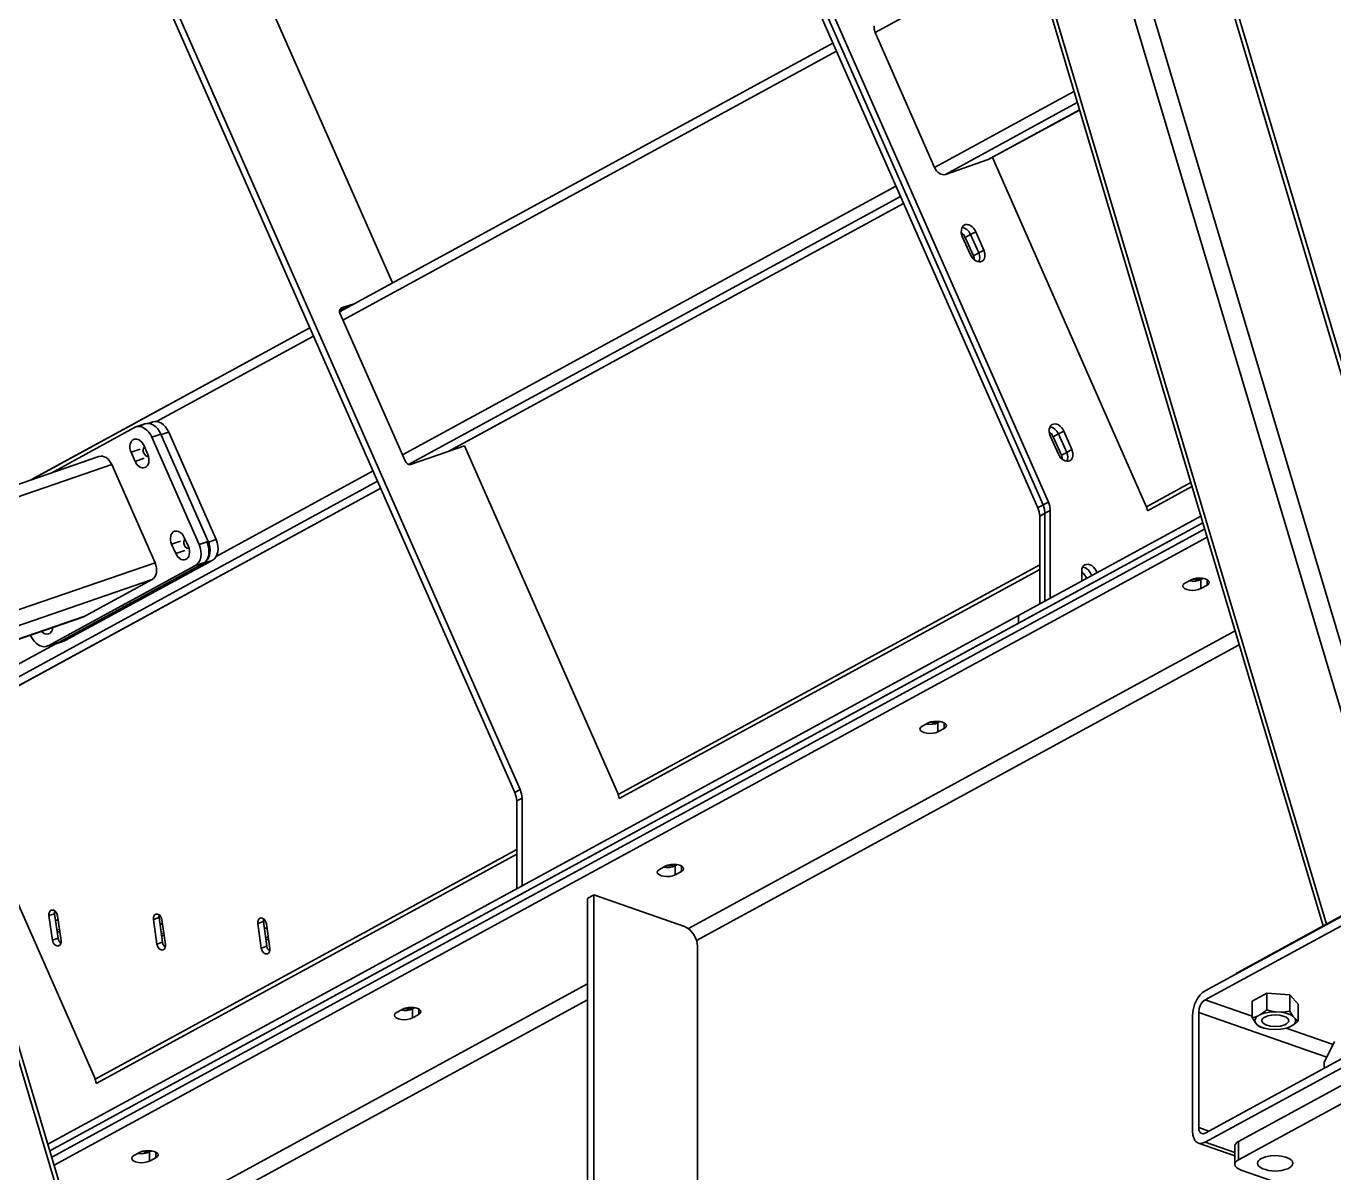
# Model space of a CAD drawing. Header units: millimetres. Extents: x 0 to 594, y 0 to 420.
# Drawn here: x 220.96 to 236.51, y 331.98 to 345.61 of the extents above; entities that cross this region are included whole.
import ezdxf

# ---------------------------------------------------------------- set-up
doc = ezdxf.new("R2010")
doc.units = ezdxf.units.MM

msp = doc.modelspace()

# ---------------------------------------------------------------- linework, layer by layer
at = {"color": 1, "lineweight": 35}
for p, q in [((228.795, 367.614), (238.509, 335.059)), ((228.876, 367.514), (238.566, 335.039)), ((233.053, 339.92), (221.445, 366.235)), ((233.053, 339.92), (221.445, 366.235)), ((233.115, 339.954), (221.507, 366.269)), ((228.219, 366.328), (237.443, 335.418)), ((232.991, 339.886), (221.382, 366.201)), ((228.119, 365.872), (237.22, 335.372)), ((227.263, 365.47), (236.38, 334.914)), ((227.32, 365.437), (236.421, 334.936)), ((226.775, 336.501), (215.142, 362.87)), ((226.837, 336.535), (215.205, 362.904)), ((221.751, 350.651), (225.32, 342.56)), ((231.055, 345.535), (232.91, 346.545)), ((231.043, 345.615), (231.043, 345.576)), ((231.043, 345.576), (231.055, 345.535)), ((224.69, 342.216), (230.554, 345.41)), ((224.69, 342.215), (230.554, 345.41)), ((231.055, 345.535), (231.762, 343.93)), ((224.729, 342.117), (230.597, 345.313)), ((231.762, 343.93), (233.42, 344.834)), ((231.891, 343.849), (233.459, 344.703)), ((232.4, 344.024), (233.486, 344.615)), ((232.409, 344.028), (233.486, 344.614)), ((231.891, 343.849), (232.4, 344.024)), ((232.4, 344.024), (232.409, 344.028)), ((232.409, 344.028), (232.417, 344.033)), ((232.45, 344.05), (234.271, 339.921)), ((231.762, 343.93), (231.773, 343.91)), ((231.773, 343.91), (231.787, 343.891)), ((231.787, 343.891), (231.803, 343.874)), ((231.803, 343.874), (231.82, 343.861)), ((231.82, 343.861), (231.838, 343.852)), ((231.838, 343.852), (231.857, 343.846)), ((231.857, 343.846), (231.874, 343.845)), ((231.874, 343.845), (231.891, 343.849)), ((225.437, 340.513), (231.304, 343.709)), ((225.511, 340.401), (231.358, 343.586)), ((225.982, 340.556), (231.395, 343.504)), ((225.987, 340.557), (231.395, 343.503)), ((232.093, 343.224), (232.085, 343.209)), ((232.119, 343.211), (232.089, 343.219)), ((232.089, 343.219), (232.119, 343.211)), ((232.103, 343.236), (232.093, 343.224)), ((232.115, 343.245), (232.103, 343.236)), ((232.132, 343.252), (232.115, 343.245)), ((232.151, 343.253), (232.132, 343.252)), ((232.17, 343.249), (232.151, 343.253)), ((232.19, 343.24), (232.17, 343.249)), ((232.209, 343.227), (232.19, 343.24)), ((232.226, 343.21), (232.209, 343.227)), ((232.079, 343.163), (232.107, 343.135)), ((232.081, 343.192), (232.08, 343.153)), ((232.08, 343.153), (232.092, 343.112)), ((232.085, 343.209), (232.081, 343.192)), ((232.092, 343.112), (232.189, 342.894)), ((232.107, 343.135), (232.128, 343.1)), ((232.147, 343.193), (232.119, 343.211)), ((232.119, 343.211), (232.147, 343.193)), ((232.128, 343.1), (232.19, 343.134)), ((232.128, 343.1), (232.225, 342.881)), ((232.172, 343.166), (232.147, 343.193)), ((232.147, 343.193), (232.172, 343.166)), ((232.19, 343.134), (232.172, 343.166)), ((232.172, 343.166), (232.19, 343.134)), ((232.19, 343.134), (232.253, 343.168)), ((232.287, 342.915), (232.19, 343.134)), ((232.19, 343.134), (232.287, 342.915)), ((232.241, 343.19), (232.226, 343.21)), ((232.253, 343.168), (232.241, 343.19)), ((232.349, 342.949), (232.253, 343.168)), ((232.225, 342.881), (232.287, 342.915)), ((232.287, 342.915), (232.349, 342.949)), ((232.297, 342.886), (232.287, 342.915)), ((232.287, 342.915), (232.297, 342.886)), ((232.361, 342.908), (232.349, 342.949)), ((232.361, 342.869), (232.361, 342.908)), ((232.189, 342.894), (232.201, 342.871)), ((232.201, 342.871), (232.216, 342.851)), ((232.216, 342.851), (232.233, 342.834)), ((232.225, 342.881), (232.233, 342.856)), ((232.233, 342.856), (232.238, 342.831)), ((232.233, 342.834), (232.252, 342.821)), ((232.252, 342.821), (232.272, 342.812)), ((232.272, 342.812), (232.291, 342.809)), ((232.29, 342.809), (232.298, 342.832)), ((232.298, 342.832), (232.29, 342.809)), ((232.291, 342.809), (232.31, 342.81)), ((232.3, 342.858), (232.297, 342.886)), ((232.297, 342.886), (232.3, 342.858)), ((232.298, 342.832), (232.3, 342.858)), ((232.3, 342.858), (232.298, 342.832)), ((232.31, 342.81), (232.327, 342.816)), ((232.327, 342.816), (232.339, 342.825)), ((232.339, 342.825), (232.349, 342.837)), ((232.349, 342.837), (232.357, 342.852)), ((232.357, 342.852), (232.361, 342.869)), ((224.693, 342.242), (224.811, 342.282)), ((224.874, 342.316), (224.712, 342.261)), ((224.69, 342.232), (224.696, 342.248)), ((224.69, 342.213), (224.69, 342.232)), ((224.696, 342.192), (224.69, 342.213)), ((224.696, 342.248), (224.708, 342.259)), ((224.696, 342.192), (225.468, 340.442)), ((224.712, 342.261), (224.703, 342.256)), ((224.708, 342.259), (224.712, 342.261)), ((221.016, 340.215), (224.338, 342.025)), ((221.021, 340.217), (224.338, 342.024)), ((222.516, 340.912), (224.381, 341.927)), ((222.375, 340.883), (222.268, 340.847)), ((222.36, 340.877), (222.375, 340.883)), ((222.375, 340.883), (222.4, 340.889)), ((222.4, 340.889), (222.427, 340.887)), ((222.469, 340.907), (222.415, 340.889)), ((222.419, 340.888), (222.453, 340.9)), ((222.427, 340.887), (222.454, 340.88)), ((222.453, 340.9), (222.469, 340.907)), ((222.469, 340.907), (222.494, 340.912)), ((222.494, 340.912), (222.521, 340.911)), ((222.521, 340.911), (222.547, 340.903)), ((222.547, 340.903), (222.574, 340.89)), ((222.574, 340.89), (222.599, 340.871)), ((233.178, 340.881), (233.161, 340.875)), ((233.196, 340.882), (233.178, 340.881)), ((233.216, 340.878), (233.196, 340.882)), ((222.253, 340.84), (221.261, 340.299)), ((222.268, 340.847), (222.253, 340.84)), ((222.293, 340.852), (222.268, 340.847)), ((222.284, 340.851), (222.36, 340.877)), ((222.32, 340.851), (222.293, 340.852)), ((222.347, 340.843), (222.32, 340.851)), ((222.373, 340.829), (222.347, 340.843)), ((222.398, 340.81), (222.373, 340.829)), ((222.421, 340.786), (222.398, 340.81)), ((222.441, 340.757), (222.421, 340.786)), ((222.458, 340.725), (222.441, 340.757)), ((222.454, 340.88), (222.48, 340.866)), ((222.565, 340.762), (222.458, 340.725)), ((223.021, 339.449), (222.458, 340.725)), ((222.48, 340.866), (222.505, 340.847)), ((222.505, 340.847), (222.528, 340.823)), ((222.528, 340.823), (222.549, 340.794)), ((222.549, 340.794), (222.565, 340.762)), ((222.565, 340.762), (223.128, 339.486)), ((222.659, 340.786), (222.568, 340.755)), ((222.599, 340.871), (222.622, 340.846)), ((222.622, 340.846), (222.642, 340.818)), ((222.642, 340.818), (222.659, 340.786)), ((222.659, 340.786), (223.222, 339.51)), ((233.125, 340.792), (233.153, 340.764)), ((233.131, 340.839), (233.126, 340.822)), ((233.126, 340.822), (233.126, 340.783)), ((233.126, 340.783), (233.138, 340.742)), ((233.138, 340.854), (233.131, 340.839)), ((233.164, 340.84), (233.135, 340.848)), ((233.135, 340.848), (233.164, 340.84)), ((233.148, 340.866), (233.138, 340.854)), ((233.138, 340.742), (233.235, 340.523)), ((233.161, 340.875), (233.148, 340.866)), ((233.153, 340.764), (233.174, 340.729)), ((233.193, 340.822), (233.164, 340.84)), ((233.164, 340.84), (233.193, 340.822)), ((233.174, 340.729), (233.236, 340.763)), ((233.174, 340.729), (233.27, 340.51)), ((233.217, 340.796), (233.193, 340.822)), ((233.193, 340.822), (233.217, 340.796)), ((233.236, 340.87), (233.216, 340.878)), ((233.236, 340.763), (233.217, 340.796)), ((233.217, 340.796), (233.236, 340.763)), ((233.254, 340.857), (233.236, 340.87)), ((233.236, 340.763), (233.299, 340.797)), ((233.333, 340.544), (233.236, 340.763)), ((233.236, 340.763), (233.333, 340.544)), ((233.272, 340.84), (233.254, 340.857)), ((233.287, 340.82), (233.272, 340.84)), ((233.299, 340.797), (233.287, 340.82)), ((233.395, 340.578), (233.299, 340.797)), ((222.201, 340.642), (222.198, 340.619)), ((222.198, 340.619), (222.199, 340.595)), ((222.199, 340.595), (222.203, 340.57)), ((222.208, 340.662), (222.201, 340.642)), ((222.203, 340.57), (222.212, 340.546)), ((222.218, 340.679), (222.208, 340.662)), ((222.212, 340.546), (222.319, 340.583)), ((222.232, 340.692), (222.218, 340.679)), ((222.248, 340.7), (222.232, 340.692)), ((222.263, 340.703), (222.248, 340.7)), ((222.279, 340.703), (222.263, 340.703)), ((222.295, 340.698), (222.279, 340.703)), ((222.311, 340.69), (222.295, 340.698)), ((222.34, 340.664), (222.311, 340.69)), ((222.362, 340.628), (222.34, 340.664)), ((222.361, 340.595), (222.357, 340.576)), ((222.357, 340.576), (222.357, 340.556)), ((222.37, 340.609), (222.361, 340.595)), ((222.41, 340.518), (222.362, 340.628)), ((225.533, 340.401), (226.175, 340.622)), ((226.175, 340.622), (227.993, 336.501)), ((233.333, 340.544), (233.395, 340.578)), ((233.407, 340.538), (233.395, 340.578)), ((217.949, 339.16), (221.83, 340.495)), ((217.964, 339.164), (221.818, 340.49)), ((221.83, 340.495), (221.818, 340.49)), ((221.851, 340.5), (221.83, 340.495)), ((221.872, 340.499), (221.851, 340.5)), ((221.893, 340.493), (221.872, 340.499)), ((221.915, 340.482), (221.893, 340.493)), ((221.935, 340.466), (221.915, 340.482)), ((221.953, 340.447), (221.935, 340.466)), ((221.969, 340.424), (221.953, 340.447)), ((221.982, 340.399), (221.969, 340.424)), ((222.212, 340.546), (222.26, 340.437)), ((222.26, 340.437), (222.367, 340.474)), ((222.26, 340.437), (222.282, 340.4)), ((222.357, 340.556), (222.363, 340.535)), ((222.363, 340.535), (222.374, 340.517)), ((222.374, 340.517), (222.387, 340.503)), ((222.387, 340.503), (222.403, 340.495)), ((222.403, 340.495), (222.419, 340.493)), ((222.418, 340.494), (222.41, 340.518)), ((222.414, 340.402), (222.421, 340.423)), ((222.423, 340.47), (222.418, 340.494)), ((222.421, 340.423), (222.424, 340.446)), ((222.424, 340.446), (222.423, 340.47)), ((225.481, 340.422), (225.468, 340.442)), ((225.497, 340.407), (225.481, 340.422)), ((233.235, 340.523), (233.246, 340.501)), ((233.246, 340.501), (233.261, 340.481)), ((233.261, 340.481), (233.279, 340.464)), ((233.27, 340.51), (233.333, 340.544)), ((233.27, 340.51), (233.279, 340.485)), ((233.279, 340.485), (233.283, 340.46)), ((233.279, 340.464), (233.298, 340.451)), ((233.298, 340.451), (233.317, 340.442)), ((233.317, 340.442), (233.337, 340.438)), ((233.342, 340.516), (233.333, 340.544)), ((233.333, 340.544), (233.342, 340.516)), ((233.336, 340.438), (233.344, 340.461)), ((233.344, 340.461), (233.336, 340.438)), ((233.337, 340.438), (233.355, 340.439)), ((233.346, 340.488), (233.342, 340.516)), ((233.342, 340.516), (233.346, 340.488)), ((233.344, 340.461), (233.346, 340.488)), ((233.346, 340.488), (233.344, 340.461)), ((233.355, 340.439), (233.372, 340.445)), ((233.372, 340.445), (233.385, 340.454)), ((233.385, 340.454), (233.395, 340.467)), ((233.395, 340.467), (233.402, 340.482)), ((233.402, 340.482), (233.407, 340.499)), ((233.407, 340.499), (233.407, 340.538)), ((218.19, 339.094), (221.982, 340.399)), ((222.497, 339.232), (221.982, 340.399)), ((222.282, 340.4), (222.311, 340.374)), ((222.311, 340.374), (222.327, 340.366)), ((222.327, 340.366), (222.343, 340.362)), ((222.343, 340.362), (222.359, 340.361)), ((222.359, 340.361), (222.374, 340.364)), ((222.374, 340.364), (222.39, 340.372)), ((222.39, 340.372), (222.403, 340.385)), ((222.403, 340.385), (222.414, 340.402)), ((223.224, 339.307), (225.089, 340.323)), ((225.515, 340.4), (225.497, 340.407)), ((225.533, 340.401), (225.515, 340.4)), ((219.747, 337.261), (225.143, 340.2)), ((219.877, 337.23), (225.179, 340.118)), ((219.886, 337.234), (225.179, 340.117)), ((234.807, 340.185), (234.28, 339.898)), ((234.822, 340.137), (234.292, 339.848)), ((233.053, 339.92), (233.115, 339.954)), ((233.115, 339.954), (233.132, 339.904)), ((232.991, 339.886), (233.053, 339.92)), ((233.007, 339.836), (232.991, 339.886)), ((233.013, 339.786), (233.007, 339.836)), ((233.075, 339.82), (233.013, 339.786)), ((233.053, 339.92), (233.07, 339.87)), ((233.07, 339.87), (233.053, 339.92)), ((233.07, 339.87), (233.075, 339.82)), ((233.075, 339.82), (233.07, 339.87)), ((233.138, 339.854), (233.075, 339.82)), ((233.075, 338.776), (233.075, 339.82)), ((233.075, 338.776), (233.075, 339.82)), ((233.132, 339.904), (233.138, 339.854)), ((233.138, 338.81), (233.138, 339.854)), ((234.284, 339.885), (234.271, 339.921)), ((234.292, 339.848), (234.284, 339.885)), ((221.245, 332.242), (234.95, 339.707)), ((232.762, 338.605), (234.927, 339.784)), ((234.95, 339.707), (232.762, 338.515)), ((233.013, 338.742), (233.013, 339.786)), ((221.268, 332.164), (234.973, 339.63)), ((221.268, 332.164), (234.973, 339.63)), ((235.001, 339.537), (221.296, 332.071)), ((222.683, 339.548), (222.68, 339.525)), ((222.68, 339.525), (222.681, 339.5)), ((222.681, 339.5), (222.686, 339.476)), ((222.69, 339.568), (222.683, 339.548)), ((222.701, 339.585), (222.69, 339.568)), ((222.694, 339.452), (222.801, 339.489)), ((222.714, 339.598), (222.701, 339.585)), ((222.73, 339.606), (222.714, 339.598)), ((222.745, 339.609), (222.73, 339.606)), ((222.761, 339.609), (222.745, 339.609)), ((222.777, 339.604), (222.761, 339.609)), ((222.793, 339.596), (222.777, 339.604)), ((222.822, 339.57), (222.793, 339.596)), ((222.844, 339.534), (222.822, 339.57)), ((222.844, 339.501), (222.839, 339.482)), ((222.839, 339.482), (222.84, 339.462)), ((222.893, 339.424), (222.844, 339.534)), ((222.853, 339.515), (222.844, 339.501)), ((223.021, 339.449), (223.128, 339.486)), ((223.128, 339.486), (223.14, 339.452)), ((223.131, 339.478), (223.222, 339.51)), ((223.222, 339.51), (223.235, 339.473)), ((222.686, 339.476), (222.694, 339.452)), ((222.694, 339.452), (222.743, 339.343)), ((222.743, 339.343), (222.85, 339.379)), ((222.743, 339.343), (222.765, 339.306)), ((222.84, 339.462), (222.846, 339.441)), ((222.846, 339.441), (222.856, 339.423)), ((222.856, 339.423), (222.87, 339.409)), ((222.87, 339.409), (222.886, 339.4)), ((222.886, 339.4), (222.901, 339.399)), ((222.901, 339.4), (222.893, 339.424)), ((222.897, 339.308), (222.903, 339.329)), ((222.906, 339.376), (222.901, 339.4)), ((222.903, 339.329), (222.907, 339.352)), ((222.907, 339.352), (222.906, 339.376)), ((223.034, 339.412), (223.021, 339.449)), ((223.042, 339.374), (223.034, 339.412)), ((223.041, 339.3), (223.045, 339.336)), ((223.045, 339.336), (223.042, 339.374)), ((223.128, 339.436), (223.115, 339.473)), ((223.136, 339.398), (223.128, 339.436)), ((223.135, 339.324), (223.138, 339.36)), ((223.138, 339.36), (223.136, 339.398)), ((223.14, 339.452), (223.148, 339.418)), ((223.15, 339.35), (223.144, 339.319)), ((223.148, 339.418), (223.152, 339.383)), ((223.152, 339.383), (223.15, 339.35)), ((223.233, 339.328), (223.219, 339.299)), ((223.242, 339.361), (223.233, 339.328)), ((223.235, 339.473), (223.243, 339.435)), ((223.246, 339.397), (223.242, 339.361)), ((223.243, 339.435), (223.246, 339.397)), ((222.497, 339.232), (219.424, 338.174)), ((221.227, 338.246), (222.977, 339.199)), ((221.321, 338.27), (223.07, 339.222)), ((223.177, 339.259), (221.428, 338.306)), ((222.508, 339.202), (222.497, 339.232)), ((222.514, 339.172), (222.508, 339.202)), ((222.516, 339.141), (222.514, 339.172)), ((222.765, 339.306), (222.794, 339.28)), ((222.794, 339.28), (222.809, 339.272)), ((222.809, 339.272), (222.826, 339.268)), ((222.826, 339.268), (222.842, 339.267)), ((222.842, 339.267), (222.857, 339.27)), ((222.857, 339.27), (222.873, 339.278)), ((222.873, 339.278), (222.886, 339.291)), ((222.886, 339.291), (222.897, 339.308)), ((223.084, 339.236), (222.977, 339.199)), ((222.977, 339.199), (222.999, 339.215)), ((222.999, 339.215), (223.018, 339.239)), ((223.018, 339.239), (223.032, 339.267)), ((223.032, 339.267), (223.041, 339.3)), ((223.177, 339.259), (223.07, 339.222)), ((223.07, 339.222), (223.093, 339.239)), ((223.093, 339.239), (223.112, 339.262)), ((223.119, 339.266), (223.101, 339.247)), ((223.112, 339.262), (223.126, 339.291)), ((223.134, 339.29), (223.119, 339.266)), ((223.126, 339.291), (223.135, 339.324)), ((223.144, 339.319), (223.134, 339.29)), ((223.2, 339.276), (223.177, 339.259)), ((223.219, 339.299), (223.2, 339.276)), ((228.002, 336.478), (233.013, 339.208)), ((233.522, 339.179), (233.515, 339.158)), ((233.534, 339.195), (233.522, 339.179)), ((233.556, 339.171), (233.523, 339.18)), ((233.523, 339.18), (233.556, 339.171)), ((233.549, 339.207), (233.534, 339.195)), ((233.567, 339.213), (233.549, 339.207)), ((233.588, 339.214), (233.567, 339.213)), ((233.609, 339.209), (233.588, 339.214)), ((233.631, 339.198), (233.609, 339.209)), ((233.651, 339.181), (233.631, 339.198)), ((233.668, 339.161), (233.651, 339.181)), ((219.521, 338.02), (222.462, 339.031)), ((221.662, 338.596), (222.462, 339.031)), ((222.462, 339.031), (222.48, 339.045)), ((222.48, 339.045), (222.495, 339.063)), ((222.495, 339.063), (222.506, 339.086)), ((222.506, 339.086), (222.513, 339.112)), ((222.513, 339.112), (222.516, 339.141)), ((228.013, 336.428), (233.013, 339.151)), ((233.515, 339.158), (233.513, 339.134)), ((233.513, 339.134), (233.513, 339.014)), ((233.513, 339.125), (233.53, 339.109)), ((233.53, 339.109), (233.546, 339.089)), ((233.546, 339.089), (233.559, 339.067)), ((233.587, 339.148), (233.556, 339.171)), ((233.556, 339.171), (233.587, 339.148)), ((233.559, 339.067), (233.568, 339.044)), ((233.613, 339.116), (233.587, 339.148)), ((233.587, 339.148), (233.613, 339.116)), ((233.631, 339.078), (233.613, 339.116)), ((233.613, 339.116), (233.631, 339.078)), ((233.683, 339.138), (233.668, 339.161)), ((233.693, 339.112), (233.683, 339.138)), ((234.814, 339.03), (234.739, 338.989)), ((234.825, 339.012), (234.788, 339.016)), ((234.841, 339.041), (234.814, 339.03)), ((234.827, 339.036), (234.859, 339.033)), ((234.874, 339.048), (234.841, 339.041)), ((234.859, 339.033), (234.892, 339.034)), ((234.898, 339.021), (234.863, 339.014)), ((234.911, 339.05), (234.874, 339.048)), ((234.892, 339.034), (234.923, 339.038)), ((234.926, 339.032), (234.898, 339.021)), ((234.947, 339.047), (234.911, 339.05)), ((234.923, 339.038), (234.95, 339.046)), ((234.952, 339.046), (234.926, 339.032)), ((234.926, 338.924), (234.926, 339.032)), ((234.98, 339.039), (234.947, 339.047)), ((235.005, 339.028), (234.98, 339.039)), ((235.001, 338.965), (235.001, 339.03)), ((235.022, 339.013), (235.005, 339.028)), ((234.719, 338.974), (234.712, 338.957)), ((234.712, 338.957), (234.718, 338.941)), ((234.718, 338.941), (234.735, 338.926)), ((234.739, 338.989), (234.719, 338.974)), ((234.735, 338.926), (234.76, 338.915)), ((234.76, 338.915), (234.793, 338.907)), ((234.793, 338.907), (234.829, 338.904)), ((234.863, 339.014), (234.825, 339.012)), ((234.829, 338.904), (234.866, 338.906)), ((234.866, 338.906), (234.899, 338.913)), ((234.899, 338.913), (234.926, 338.924)), ((234.926, 338.924), (235.001, 338.965)), ((235.001, 338.965), (235.021, 338.98)), ((235.021, 338.98), (235.027, 338.997)), ((235.027, 338.997), (235.022, 339.013)), ((219.564, 337.874), (221.662, 338.596)), ((219.565, 337.873), (221.65, 338.59)), ((232.762, 338.605), (221.222, 332.319)), ((221.637, 338.587), (221.65, 338.59)), ((221.65, 338.59), (221.662, 338.596)), ((232.762, 338.515), (232.762, 338.605)), ((232.762, 338.515), (232.762, 338.605)), ((221.145, 338.417), (221.165, 338.398)), ((221.165, 338.398), (221.188, 338.386)), ((221.232, 338.385), (221.252, 338.396)), ((221.245, 332.242), (232.762, 338.515)), ((221.252, 338.396), (221.267, 338.414)), ((221.267, 338.414), (221.277, 338.437)), ((221.277, 338.437), (221.282, 338.464)), ((228.837, 334.882), (235.334, 338.421)), ((219.708, 337.392), (221.308, 338.264)), ((221.017, 338.373), (221.022, 338.36)), ((221.022, 338.36), (221.039, 338.328)), ((221.039, 338.328), (221.059, 338.3)), ((221.059, 338.3), (221.082, 338.276)), ((221.082, 338.276), (221.107, 338.256)), ((221.107, 338.256), (221.133, 338.243)), ((221.133, 338.243), (221.16, 338.235)), ((221.187, 338.234), (221.212, 338.239)), ((221.188, 338.386), (221.211, 338.382)), ((221.211, 338.382), (221.232, 338.385)), ((221.319, 338.276), (221.212, 338.239)), ((221.212, 338.239), (221.227, 338.246)), ((221.227, 338.246), (221.335, 338.283)), ((221.266, 338.258), (221.286, 338.258)), ((221.286, 338.258), (221.306, 338.263)), ((221.413, 338.3), (221.306, 338.263)), ((221.306, 338.263), (221.321, 338.27)), ((221.321, 338.27), (221.428, 338.306)), ((221.413, 338.3), (221.397, 338.296)), ((221.428, 338.306), (221.413, 338.3)), ((228.934, 334.743), (235.383, 338.256)), ((219.424, 338.174), (222.892, 326.552)), ((221.16, 338.235), (221.187, 338.234)), ((219.504, 338.075), (222.948, 326.532)), ((231.69, 337.329), (231.615, 337.288)), ((231.702, 337.311), (231.664, 337.315)), ((231.717, 337.34), (231.69, 337.329)), ((231.74, 337.313), (231.702, 337.311)), ((231.703, 337.335), (231.736, 337.332)), ((231.751, 337.346), (231.717, 337.34)), ((231.736, 337.332), (231.768, 337.332)), ((231.774, 337.319), (231.74, 337.313)), ((231.787, 337.348), (231.751, 337.346)), ((231.768, 337.332), (231.8, 337.337)), ((231.803, 337.331), (231.774, 337.319)), ((231.824, 337.345), (231.787, 337.348)), ((231.8, 337.337), (231.827, 337.345)), ((231.828, 337.345), (231.803, 337.331)), ((231.803, 337.223), (231.803, 337.331)), ((231.856, 337.338), (231.824, 337.345)), ((231.882, 337.326), (231.856, 337.338)), ((231.878, 337.263), (231.878, 337.329)), ((231.898, 337.312), (231.882, 337.326)), ((231.904, 337.296), (231.898, 337.312)), ((219.946, 337.267), (221.777, 333.115)), ((231.596, 337.273), (231.589, 337.255)), ((231.589, 337.255), (231.595, 337.239)), ((231.595, 337.239), (231.611, 337.225)), ((231.615, 337.288), (231.596, 337.273)), ((231.611, 337.225), (231.637, 337.213)), ((231.637, 337.213), (231.669, 337.206)), ((231.669, 337.206), (231.706, 337.203)), ((231.706, 337.203), (231.742, 337.205)), ((231.742, 337.205), (231.776, 337.212)), ((231.776, 337.212), (231.803, 337.223)), ((231.803, 337.223), (231.878, 337.263)), ((231.878, 337.263), (231.897, 337.279)), ((231.897, 337.279), (231.904, 337.296)), ((226.775, 336.501), (226.837, 336.535)), ((226.837, 336.535), (226.854, 336.484)), ((226.791, 336.45), (226.775, 336.501)), ((226.797, 336.4), (226.791, 336.45)), ((226.86, 336.434), (226.797, 336.4)), ((226.797, 335.356), (226.797, 336.4)), ((226.854, 336.484), (226.86, 336.434)), ((226.86, 335.39), (226.86, 336.434)), ((228.006, 336.465), (227.993, 336.501)), ((228.013, 336.428), (228.006, 336.465)), ((221.786, 333.093), (226.797, 335.822)), ((221.798, 333.043), (226.797, 335.766)), ((228.567, 335.627), (228.492, 335.587)), ((228.578, 335.61), (228.541, 335.613)), ((228.594, 335.638), (228.567, 335.627)), ((228.616, 335.611), (228.578, 335.61)), ((228.58, 335.633), (228.612, 335.63)), ((228.627, 335.645), (228.594, 335.638)), ((228.612, 335.63), (228.645, 335.631)), ((228.651, 335.618), (228.616, 335.611)), ((228.664, 335.647), (228.627, 335.645)), ((228.645, 335.631), (228.676, 335.635)), ((228.679, 335.629), (228.651, 335.618)), ((228.7, 335.644), (228.664, 335.647)), ((228.676, 335.635), (228.704, 335.644)), ((228.705, 335.643), (228.679, 335.629)), ((228.679, 335.521), (228.679, 335.629)), ((228.733, 335.636), (228.7, 335.644)), ((228.758, 335.625), (228.733, 335.636)), ((228.754, 335.562), (228.754, 335.627)), ((228.775, 335.611), (228.758, 335.625)), ((228.78, 335.595), (228.775, 335.611)), ((228.472, 335.571), (228.466, 335.554)), ((228.466, 335.554), (228.471, 335.538)), ((228.471, 335.538), (228.488, 335.524)), ((228.492, 335.587), (228.472, 335.571)), ((228.488, 335.524), (228.513, 335.512)), ((228.513, 335.512), (228.546, 335.505)), ((228.546, 335.505), (228.582, 335.502)), ((228.582, 335.502), (228.619, 335.504)), ((228.619, 335.504), (228.652, 335.51)), ((228.652, 335.51), (228.679, 335.521)), ((228.679, 335.521), (228.754, 335.562)), ((228.754, 335.562), (228.774, 335.577)), ((228.774, 335.577), (228.78, 335.595)), ((234.978, 334.143), (237.177, 335.341)), ((235.374, 334.366), (237.248, 335.387)), ((227.636, 335.242), (227.711, 335.283)), ((227.636, 327.622), (227.636, 335.242)), ((227.711, 335.283), (227.711, 327.663)), ((227.711, 335.283), (228.789, 334.907)), ((237.177, 335.233), (234.978, 334.035)), ((221.236, 335.058), (221.241, 335.078)), ((221.303, 335.06), (221.236, 335.037)), ((221.236, 335.037), (221.236, 335.058)), ((221.277, 334.745), (221.236, 335.037)), ((221.241, 335.078), (221.251, 335.092)), ((221.251, 335.092), (221.264, 335.101)), ((221.264, 335.101), (221.276, 335.103)), ((221.276, 335.103), (221.288, 335.101)), ((221.288, 335.101), (221.311, 335.088)), ((221.305, 335.092), (221.302, 335.077)), ((221.302, 335.077), (221.303, 335.06)), ((221.303, 335.06), (221.344, 334.768)), ((221.311, 335.088), (221.329, 335.063)), ((221.314, 334.982), (221.346, 334.981)), ((221.329, 335.063), (221.338, 335.033)), ((221.338, 335.033), (221.38, 334.741)), ((222.477, 335.011), (222.482, 335.031)), ((222.544, 335.013), (222.477, 334.99)), ((222.477, 334.99), (222.477, 335.011)), ((222.519, 334.698), (222.477, 334.99)), ((222.482, 335.031), (222.492, 335.045)), ((222.492, 335.045), (222.506, 335.054)), ((222.506, 335.054), (222.517, 335.056)), ((222.517, 335.056), (222.529, 335.054)), ((222.529, 335.054), (222.552, 335.041)), ((222.546, 335.045), (222.543, 335.03)), ((222.543, 335.03), (222.544, 335.013)), ((222.544, 335.013), (222.585, 334.721)), ((222.552, 335.041), (222.57, 335.016)), ((222.57, 335.016), (222.579, 334.986)), ((222.579, 334.986), (222.621, 334.694)), ((223.718, 334.964), (223.723, 334.984)), ((223.723, 334.984), (223.733, 334.998)), ((223.733, 334.998), (223.747, 335.007)), ((223.747, 335.007), (223.758, 335.009)), ((223.758, 335.009), (223.77, 335.007)), ((223.77, 335.007), (223.793, 334.994)), ((223.787, 334.998), (223.785, 334.983)), ((223.785, 334.983), (223.785, 334.966)), ((223.793, 334.994), (223.811, 334.969)), ((221.33, 334.871), (221.361, 334.87)), ((221.365, 334.844), (221.333, 334.846)), ((222.555, 334.935), (222.587, 334.934)), ((222.571, 334.824), (222.602, 334.823)), ((223.785, 334.966), (223.718, 334.943)), ((223.718, 334.943), (223.718, 334.964)), ((223.76, 334.651), (223.718, 334.943)), ((223.785, 334.966), (223.827, 334.674)), ((223.796, 334.888), (223.828, 334.887)), ((223.811, 334.969), (223.821, 334.939)), ((223.821, 334.939), (223.862, 334.647)), ((228.819, 334.893), (228.789, 334.907)), ((228.848, 334.873), (228.819, 334.893)), ((228.875, 334.846), (228.848, 334.873)), ((228.899, 334.816), (228.875, 334.846)), ((221.344, 334.768), (221.277, 334.745)), ((221.287, 334.714), (221.277, 334.745)), ((221.305, 334.69), (221.287, 334.714)), ((221.328, 334.676), (221.305, 334.69)), ((221.34, 334.675), (221.328, 334.676)), ((221.351, 334.677), (221.34, 334.675)), ((221.344, 334.768), (221.349, 334.75)), ((221.349, 334.75), (221.356, 334.734)), ((221.365, 334.685), (221.351, 334.677)), ((221.356, 334.734), (221.366, 334.719)), ((221.375, 334.7), (221.365, 334.685)), ((221.366, 334.719), (221.378, 334.708)), ((221.38, 334.719), (221.375, 334.7)), ((221.38, 334.741), (221.38, 334.719)), ((222.585, 334.721), (222.519, 334.698)), ((222.528, 334.667), (222.519, 334.698)), ((222.546, 334.643), (222.528, 334.667)), ((222.606, 334.797), (222.574, 334.799)), ((222.585, 334.721), (222.59, 334.703)), ((222.59, 334.703), (222.597, 334.687)), ((222.597, 334.687), (222.607, 334.672)), ((222.607, 334.672), (222.619, 334.661)), ((222.621, 334.672), (222.616, 334.653)), ((222.621, 334.694), (222.621, 334.672)), ((223.827, 334.674), (223.76, 334.651)), ((223.812, 334.777), (223.844, 334.776)), ((223.847, 334.751), (223.816, 334.752)), ((223.827, 334.674), (223.831, 334.656)), ((228.918, 334.782), (228.899, 334.816)), ((228.933, 334.746), (228.918, 334.782)), ((228.942, 334.709), (228.933, 334.746)), ((228.945, 334.673), (228.942, 334.709)), ((228.945, 328.335), (228.945, 334.673)), ((222.569, 334.629), (222.546, 334.643)), ((222.581, 334.628), (222.569, 334.629)), ((222.592, 334.63), (222.581, 334.628)), ((222.606, 334.638), (222.592, 334.63)), ((222.616, 334.653), (222.606, 334.638)), ((223.769, 334.62), (223.76, 334.651)), ((223.787, 334.596), (223.769, 334.62)), ((223.81, 334.582), (223.787, 334.596)), ((223.822, 334.581), (223.81, 334.582)), ((223.834, 334.583), (223.822, 334.581)), ((223.831, 334.656), (223.838, 334.64)), ((223.847, 334.591), (223.834, 334.583)), ((223.838, 334.64), (223.848, 334.625)), ((223.857, 334.606), (223.847, 334.591)), ((223.848, 334.625), (223.86, 334.614)), ((223.862, 334.625), (223.857, 334.606)), ((223.862, 334.647), (223.862, 334.625)), ((235.344, 334.342), (235.357, 334.355)), ((235.357, 334.355), (235.374, 334.366)), ((235.374, 334.366), (235.374, 334.359)), ((221.629, 330.955), (227.636, 334.227)), ((234.872, 334.022), (234.894, 334.061)), ((234.894, 334.061), (234.92, 334.095)), ((234.92, 334.095), (234.948, 334.123)), ((234.948, 334.123), (234.978, 334.143)), ((235.538, 334.019), (235.711, 334.114)), ((235.711, 334.114), (235.985, 334.095)), ((235.711, 333.918), (235.711, 334.114)), ((235.985, 334.095), (236.086, 333.983)), ((235.985, 333.9), (235.985, 334.095)), ((221.678, 330.79), (227.636, 334.036)), ((225.443, 333.926), (225.368, 333.885)), ((225.455, 333.908), (225.418, 333.912)), ((225.47, 333.937), (225.443, 333.926)), ((225.493, 333.91), (225.455, 333.908)), ((225.456, 333.932), (225.489, 333.929)), ((225.504, 333.944), (225.47, 333.937)), ((225.489, 333.929), (225.522, 333.93)), ((225.528, 333.917), (225.493, 333.91)), ((225.54, 333.946), (225.504, 333.944)), ((225.522, 333.93), (225.553, 333.934)), ((225.556, 333.928), (225.528, 333.917)), ((225.577, 333.943), (225.54, 333.946)), ((225.553, 333.934), (225.58, 333.942)), ((225.582, 333.942), (225.556, 333.928)), ((225.556, 333.82), (225.556, 333.928)), ((225.609, 333.935), (225.577, 333.943)), ((225.635, 333.924), (225.609, 333.935)), ((225.631, 333.861), (225.631, 333.926)), ((225.651, 333.909), (225.635, 333.924)), ((225.65, 333.876), (225.657, 333.893)), ((225.657, 333.893), (225.651, 333.909)), ((234.828, 333.845), (234.831, 333.889)), ((234.831, 333.889), (234.839, 333.934)), ((234.839, 333.934), (234.853, 333.979)), ((234.853, 333.979), (234.872, 334.022)), ((234.908, 333.931), (234.903, 333.886)), ((234.903, 333.886), (234.903, 332.518)), ((234.903, 333.886), (236.425, 333.356)), ((234.925, 333.975), (234.908, 333.931)), ((234.949, 334.011), (234.925, 333.975)), ((234.963, 334.025), (234.949, 334.011)), ((234.978, 334.035), (234.963, 334.025)), ((234.978, 334.035), (235.538, 333.84)), ((235.538, 333.824), (235.538, 334.019)), ((235.677, 333.888), (235.646, 333.865)), ((235.711, 333.918), (235.677, 333.888)), ((235.682, 333.877), (235.723, 333.886)), ((235.764, 333.903), (235.711, 333.918)), ((235.723, 333.886), (235.768, 333.892)), ((235.814, 333.893), (235.764, 333.903)), ((235.768, 333.892), (235.814, 333.893)), ((235.882, 333.889), (235.814, 333.893)), ((235.932, 333.892), (235.882, 333.889)), ((235.882, 333.889), (235.925, 333.881)), ((235.985, 333.9), (235.932, 333.892)), ((236.023, 333.84), (235.985, 333.9)), ((236.086, 333.788), (236.086, 333.983)), ((225.349, 333.87), (225.342, 333.853)), ((225.342, 333.853), (225.348, 333.837)), ((225.348, 333.837), (225.364, 333.822)), ((225.368, 333.885), (225.349, 333.87)), ((225.364, 333.822), (225.39, 333.811)), ((225.39, 333.811), (225.422, 333.803)), ((225.422, 333.803), (225.459, 333.8)), ((225.459, 333.8), (225.495, 333.802)), ((225.495, 333.802), (225.529, 333.809)), ((225.529, 333.809), (225.556, 333.82)), ((225.556, 333.82), (225.631, 333.861)), ((225.631, 333.861), (225.65, 333.876)), ((234.828, 332.477), (234.828, 333.845)), ((235.571, 333.831), (235.538, 333.824)), ((235.538, 333.824), (235.576, 333.764)), ((235.569, 333.784), (235.572, 333.804)), ((235.576, 333.764), (235.569, 333.784)), ((235.603, 333.841), (235.571, 333.831)), ((235.572, 333.804), (235.583, 333.823)), ((235.576, 333.764), (235.601, 333.736)), ((235.583, 333.823), (235.603, 333.841)), ((235.601, 333.736), (235.619, 333.722)), ((235.635, 333.715), (235.601, 333.736)), ((235.646, 333.865), (235.603, 333.841)), ((235.646, 333.865), (235.682, 333.877)), ((235.652, 333.788), (235.654, 333.799)), ((235.655, 333.774), (235.652, 333.788)), ((235.654, 333.799), (235.661, 333.811)), ((235.664, 333.761), (235.655, 333.774)), ((235.661, 333.811), (235.672, 333.822)), ((235.679, 333.749), (235.664, 333.761)), ((235.672, 333.822), (235.687, 333.831)), ((235.699, 333.738), (235.679, 333.749)), ((235.687, 333.831), (235.723, 333.846)), ((235.75, 333.723), (235.699, 333.738)), ((235.723, 333.846), (235.768, 333.855)), ((235.768, 333.855), (235.816, 333.857)), ((235.816, 333.857), (235.865, 333.854)), ((235.865, 333.854), (235.908, 333.843)), ((235.925, 333.738), (235.873, 333.723)), ((235.908, 333.843), (235.942, 333.828)), ((235.925, 333.881), (235.963, 333.87)), ((235.945, 333.749), (235.925, 333.738)), ((235.942, 333.828), (235.964, 333.809)), ((235.959, 333.761), (235.945, 333.749)), ((235.969, 333.774), (235.959, 333.761)), ((235.963, 333.87), (235.996, 333.856)), ((235.964, 333.809), (235.97, 333.798)), ((235.972, 333.788), (235.969, 333.774)), ((235.97, 333.798), (235.972, 333.788)), ((235.977, 333.711), (236.021, 333.734)), ((235.996, 333.856), (236.023, 333.84)), ((236.021, 333.734), (236.052, 333.758)), ((236.04, 333.752), (236.021, 333.734)), ((236.048, 333.812), (236.023, 333.84)), ((236.051, 333.772), (236.04, 333.752)), ((236.048, 333.812), (236.054, 333.792)), ((236.066, 333.798), (236.048, 333.812)), ((236.054, 333.792), (236.051, 333.772)), ((236.052, 333.758), (236.086, 333.788)), ((236.086, 333.788), (236.066, 333.798)), ((234.978, 332.451), (237.177, 333.649)), ((235.619, 333.722), (235.639, 333.711)), ((235.68, 333.699), (235.635, 333.715)), ((235.639, 333.711), (235.668, 333.702)), ((235.668, 333.702), (235.675, 333.701)), ((235.68, 333.699), (235.668, 333.702)), ((235.741, 333.687), (235.68, 333.699)), ((235.741, 333.687), (235.81, 333.682)), ((235.812, 333.718), (235.75, 333.723)), ((235.88, 333.686), (235.81, 333.682)), ((235.873, 333.723), (235.812, 333.718)), ((235.944, 333.699), (235.88, 333.686)), ((235.942, 333.699), (236.5, 333.504)), ((235.977, 333.711), (235.944, 333.699)), ((235.944, 333.699), (235.949, 333.701)), ((235.947, 333.7), (235.949, 333.701)), ((235.949, 333.701), (235.977, 333.711)), ((237.177, 333.541), (234.978, 332.343)), ((236.518, 333.54), (236.393, 333.291)), ((235.374, 332.35), (237.248, 333.371)), ((236.393, 333.291), (236.393, 333.222)), ((221.79, 333.079), (221.777, 333.115)), ((235.374, 332.134), (237.248, 333.155)), ((221.798, 333.043), (221.79, 333.079)), ((234.903, 332.518), (234.905, 332.492)), ((234.903, 332.518), (235.024, 332.476)), ((234.905, 332.492), (234.912, 332.471)), ((234.833, 332.426), (234.828, 332.477)), ((234.847, 332.383), (234.833, 332.426)), ((234.857, 332.365), (234.847, 332.383)), ((234.869, 332.351), (234.857, 332.365)), ((234.883, 332.34), (234.869, 332.351)), ((234.899, 332.332), (234.883, 332.34)), ((234.917, 332.328), (234.899, 332.332)), ((234.899, 332.332), (235.331, 332.182)), ((234.912, 332.471), (234.923, 332.455)), ((234.923, 332.455), (234.938, 332.446)), ((234.957, 332.334), (234.937, 332.329)), ((234.938, 332.446), (234.957, 332.444)), ((234.957, 332.444), (234.978, 332.451)), ((234.978, 332.343), (234.957, 332.334)), ((234.978, 332.343), (235.331, 332.22)), ((235.342, 332.324), (235.356, 332.338)), ((235.356, 332.338), (235.374, 332.35)), ((235.374, 332.35), (235.374, 332.134)), ((222.245, 332.184), (222.225, 332.168)), ((222.32, 332.225), (222.245, 332.184)), ((222.331, 332.207), (222.294, 332.211)), ((222.347, 332.236), (222.32, 332.225)), ((222.369, 332.209), (222.331, 332.207)), ((222.333, 332.231), (222.365, 332.228)), ((222.38, 332.242), (222.347, 332.236)), ((222.365, 332.228), (222.398, 332.228)), ((222.404, 332.215), (222.369, 332.209)), ((222.417, 332.244), (222.38, 332.242)), ((222.398, 332.228), (222.429, 332.233)), ((222.432, 332.227), (222.404, 332.215)), ((222.453, 332.241), (222.417, 332.244)), ((222.429, 332.233), (222.457, 332.241)), ((222.458, 332.241), (222.432, 332.227)), ((222.432, 332.119), (222.432, 332.227)), ((222.486, 332.234), (222.453, 332.241)), ((222.511, 332.222), (222.486, 332.234)), ((222.507, 332.159), (222.507, 332.225)), ((222.528, 332.208), (222.511, 332.222)), ((222.527, 332.175), (222.534, 332.192)), ((222.534, 332.192), (222.528, 332.208)), ((234.937, 332.329), (234.917, 332.328)), ((235.331, 332.295), (235.333, 332.31)), ((235.331, 332.079), (235.331, 332.295)), ((235.333, 332.31), (235.342, 332.324)), ((235.754, 332.181), (235.695, 332.169)), ((235.818, 332.184), (235.754, 332.181)), ((235.881, 332.179), (235.818, 332.184)), ((235.938, 332.166), (235.881, 332.179)), ((222.225, 332.168), (222.219, 332.151)), ((222.219, 332.151), (222.224, 332.135)), ((222.224, 332.135), (222.241, 332.121)), ((222.241, 332.121), (222.266, 332.109)), ((222.266, 332.109), (222.299, 332.102)), ((222.299, 332.102), (222.335, 332.099)), ((222.335, 332.099), (222.372, 332.101)), ((222.372, 332.101), (222.405, 332.108)), ((222.405, 332.108), (222.432, 332.119)), ((222.432, 332.119), (222.507, 332.159)), ((222.507, 332.159), (222.527, 332.175)), ((235.333, 332.094), (235.331, 332.079)), ((235.331, 332.079), (235.336, 332.06)), ((235.342, 332.108), (235.333, 332.094)), ((235.336, 332.06), (235.35, 332.042)), ((235.356, 332.122), (235.342, 332.108)), ((235.35, 332.042), (235.374, 332.025)), ((235.374, 332.134), (235.356, 332.122)), ((235.374, 332.025), (235.406, 332.011)), ((235.605, 332.108), (235.602, 332.093)), ((235.602, 332.093), (235.606, 332.075)), ((235.614, 332.123), (235.605, 332.108)), ((235.606, 332.075), (235.618, 332.058)), ((235.628, 332.137), (235.614, 332.123)), ((235.618, 332.058), (235.637, 332.042)), ((235.648, 332.15), (235.628, 332.137)), ((235.637, 332.042), (235.663, 332.028)), ((235.695, 332.169), (235.648, 332.15)), ((235.663, 332.028), (235.695, 332.017)), ((235.928, 332.017), (235.96, 332.028)), ((235.983, 332.146), (235.938, 332.166)), ((235.96, 332.028), (235.986, 332.042)), ((236, 332.134), (235.983, 332.146)), ((235.986, 332.042), (236.006, 332.058)), ((236.012, 332.121), (236, 332.134)), ((236.006, 332.058), (236.018, 332.075)), ((236.019, 332.107), (236.012, 332.121)), ((236.018, 332.075), (236.022, 332.093)), ((236.022, 332.093), (236.019, 332.107)), ((236.408, 331.662), (235.406, 332.011)), ((235.695, 332.017), (235.731, 332.008)), ((235.731, 332.008), (235.771, 332.003)), ((235.771, 332.003), (235.812, 332.001)), ((235.812, 332.001), (235.853, 332.003)), ((235.853, 332.003), (235.892, 332.008)), ((235.892, 332.008), (235.928, 332.017))]:
    msp.add_line(p, q, dxfattribs=at)

doc.saveas('drawing.dxf')
